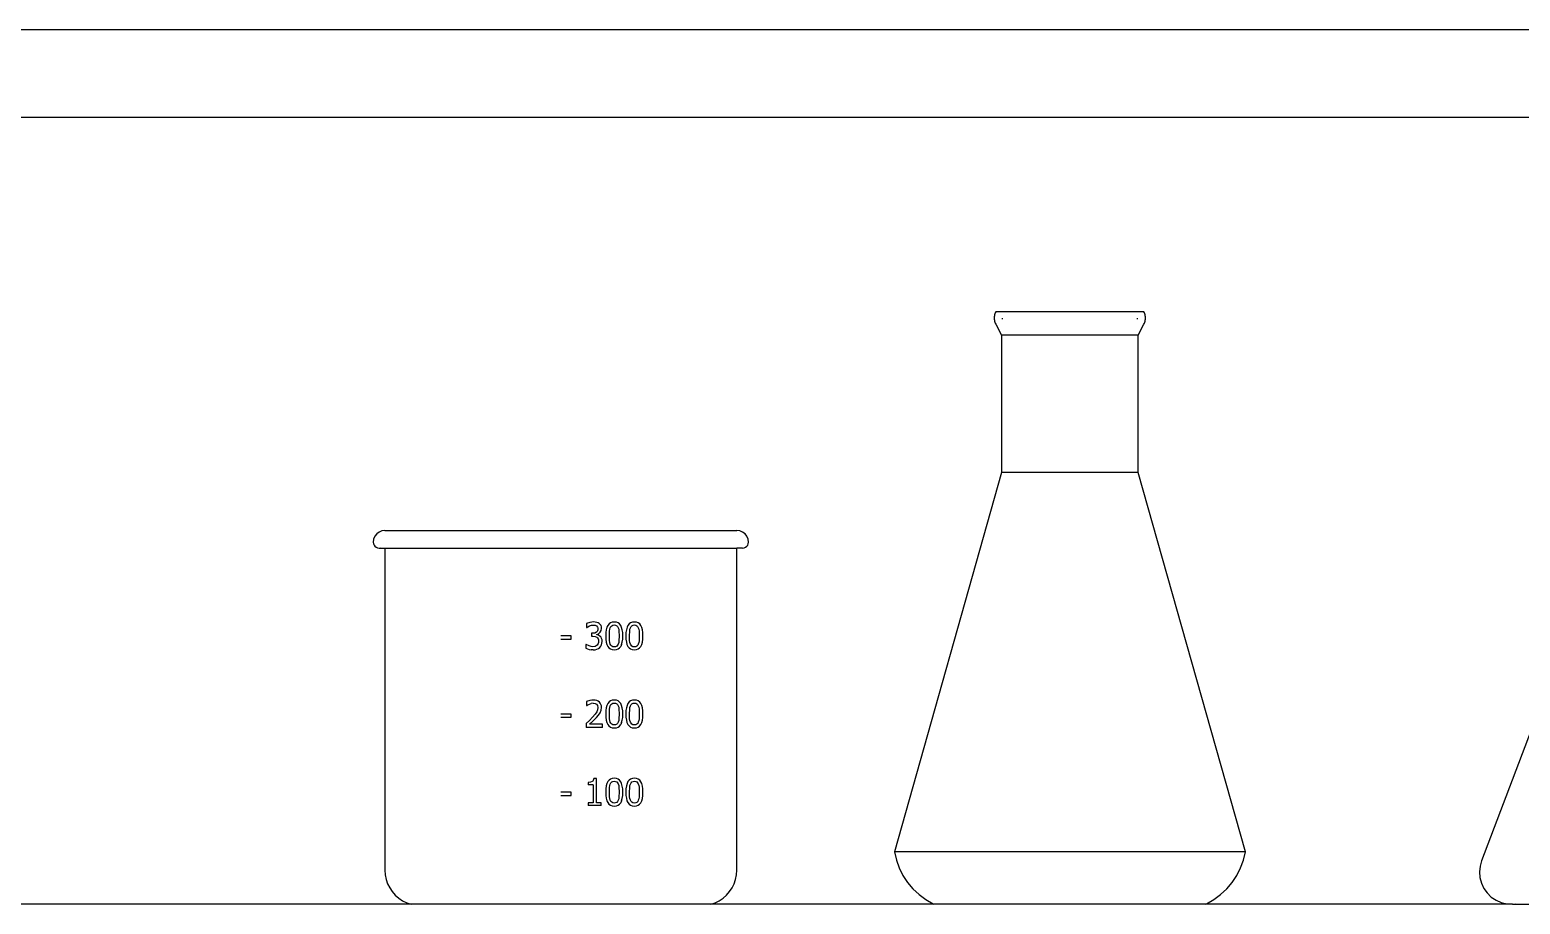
# Model space of a CAD drawing. Header units: metres. Extents: x 2.3 to 15.1, y 3 to 5.1.
# Drawn here: x 8.3861 to 8.8119, y 4.8631 to 5.1131 of the extents above; entities that cross this region are included whole.
import ezdxf

# ---------------------------------------------------------------- set-up
doc = ezdxf.new("R2010")
doc.units = ezdxf.units.M
doc.layers.add('Edges', color=7, linetype='Continuous')

# ---------------------------------------------------------------- blocks, each defined once
blk = doc.blocks.new('Chemistry Lab table fr')
at = {"layer": 'Edges'}
for p, q in [((-1.28796, 0.84483), (-2.18905, 0.84483)), ((-2.18905, 0.81983), (-1.28796, 0.81983)), ((-1.65624, 0.76272), (-1.65625, 0.76241)), ((-1.65625, 0.76241), (-1.65624, 0.76211)), ((-1.6562, 0.76302), (-1.65624, 0.76272)), ((-1.65614, 0.76332), (-1.6562, 0.76302)), ((-1.65606, 0.76361), (-1.65614, 0.76332)), ((-1.65595, 0.7639), (-1.65606, 0.76361)), ((-1.65582, 0.76418), (-1.65595, 0.7639)), ((-1.61349, 0.76418), (-1.65582, 0.76418)), ((-1.65389, 0.76211), (-1.65389, 0.76241)), ((-1.61542, 0.76241), (-1.61542, 0.76211)), ((-1.61336, 0.7639), (-1.61349, 0.76418)), ((-1.61325, 0.76361), (-1.61336, 0.7639)), ((-1.61317, 0.76332), (-1.61325, 0.76361)), ((-1.61311, 0.76302), (-1.61317, 0.76332)), ((-1.61307, 0.76272), (-1.61311, 0.76302)), ((-1.61306, 0.76241), (-1.61307, 0.76272)), ((-1.61307, 0.76211), (-1.61306, 0.76241)), ((-1.65624, 0.76211), (-1.6562, 0.7618)), ((-1.6562, 0.7618), (-1.65614, 0.7615)), ((-1.65614, 0.7615), (-1.65606, 0.76121)), ((-1.65606, 0.76121), (-1.65595, 0.76092)), ((-1.65595, 0.76092), (-1.65582, 0.76065)), ((-1.65582, 0.76065), (-1.65418, 0.75752)), ((-1.61513, 0.75752), (-1.61349, 0.76065)), ((-1.61349, 0.76065), (-1.61336, 0.76092)), ((-1.61336, 0.76092), (-1.61325, 0.76121)), ((-1.61325, 0.76121), (-1.61317, 0.7615)), ((-1.61317, 0.7615), (-1.61311, 0.7618)), ((-1.61311, 0.7618), (-1.61307, 0.76211)), ((-1.65418, 0.75752), (-1.65418, 0.71822)), ((-1.61513, 0.75752), (-1.65418, 0.75752)), ((-1.61513, 0.71822), (-1.61513, 0.75752)), ((-1.65418, 0.71822), (-1.68479, 0.60978)), ((-1.61513, 0.71822), (-1.65418, 0.71822)), ((-1.58452, 0.60978), (-1.61513, 0.71822)), ((-1.47973, 0.70585), (-1.51703, 0.60727)), ((-1.83355, 0.6992), (-1.83366, 0.69833)), ((-1.83366, 0.69833), (-1.8336, 0.6979)), ((-1.83321, 0.70001), (-1.83355, 0.6992)), ((-1.83268, 0.7007), (-1.83321, 0.70001)), ((-1.83199, 0.70124), (-1.83268, 0.7007)), ((-1.83118, 0.70157), (-1.83199, 0.70124)), ((-1.83031, 0.70168), (-1.83118, 0.70157)), ((-1.83031, 0.70168), (-1.72981, 0.70168)), ((-1.72894, 0.70157), (-1.72981, 0.70168)), ((-1.72814, 0.70124), (-1.72894, 0.70157)), ((-1.72744, 0.7007), (-1.72814, 0.70124)), ((-1.72691, 0.70001), (-1.72744, 0.7007)), ((-1.72658, 0.6992), (-1.72691, 0.70001)), ((-1.72646, 0.69833), (-1.72658, 0.6992)), ((-1.72652, 0.6979), (-1.72646, 0.69833)), ((-1.8336, 0.6979), (-1.83344, 0.6975)), ((-1.83344, 0.6975), (-1.83317, 0.69715)), ((-1.83317, 0.69715), (-1.83282, 0.69688)), ((-1.83282, 0.69688), (-1.83242, 0.69672)), ((-1.83242, 0.69672), (-1.83199, 0.69666)), ((-1.83199, 0.69666), (-1.83155, 0.69672)), ((-1.83199, 0.69666), (-1.83031, 0.69666)), ((-1.83031, 0.69672), (-1.83031, 0.69666)), ((-1.83031, 0.69666), (-1.83031, 0.60453)), ((-1.83031, 0.69666), (-1.72981, 0.69666)), ((-1.72981, 0.69666), (-1.72981, 0.69672)), ((-1.72981, 0.60453), (-1.72981, 0.69666)), ((-1.72814, 0.69666), (-1.72981, 0.69666)), ((-1.72857, 0.69672), (-1.72814, 0.69666)), ((-1.72814, 0.69666), (-1.7277, 0.69672)), ((-1.7277, 0.69672), (-1.7273, 0.69688)), ((-1.7273, 0.69688), (-1.72695, 0.69715)), ((-1.72695, 0.69715), (-1.72669, 0.6975)), ((-1.72669, 0.6975), (-1.72652, 0.6979)), ((-1.7718, 0.67537), (-1.77271, 0.67505)), ((-1.77271, 0.67505), (-1.77271, 0.67396)), ((-1.77271, 0.67396), (-1.77265, 0.67396)), ((-1.77265, 0.67396), (-1.77232, 0.67417)), ((-1.77232, 0.67417), (-1.77189, 0.67439)), ((-1.77189, 0.67439), (-1.77134, 0.67457)), ((-1.77124, 0.67548), (-1.7718, 0.67537)), ((-1.77134, 0.67457), (-1.77079, 0.67463)), ((-1.77071, 0.67552), (-1.77124, 0.67548)), ((-1.77079, 0.67463), (-1.77029, 0.67458)), ((-1.76981, 0.67541), (-1.77071, 0.67552)), ((-1.77029, 0.67458), (-1.76986, 0.67439)), ((-1.7697, 0.6728), (-1.76989, 0.67261)), ((-1.76986, 0.67439), (-1.76957, 0.67406)), ((-1.76944, 0.67528), (-1.76981, 0.67541)), ((-1.76957, 0.67302), (-1.7697, 0.6728)), ((-1.76957, 0.67406), (-1.76949, 0.67384)), ((-1.76949, 0.67327), (-1.76957, 0.67302)), ((-1.76949, 0.67384), (-1.76946, 0.67357)), ((-1.76946, 0.67357), (-1.76949, 0.67327)), ((-1.7691, 0.67509), (-1.76944, 0.67528)), ((-1.76881, 0.67482), (-1.7691, 0.67509)), ((-1.76884, 0.67257), (-1.76853, 0.67308)), ((-1.76859, 0.67449), (-1.76881, 0.67482)), ((-1.76846, 0.67411), (-1.76859, 0.67449)), ((-1.76853, 0.67308), (-1.76842, 0.67368)), ((-1.76842, 0.67368), (-1.76846, 0.67411)), ((-1.7671, 0.67332), (-1.76721, 0.67249)), ((-1.76691, 0.67401), (-1.7671, 0.67332)), ((-1.76665, 0.67456), (-1.76691, 0.67401)), ((-1.76631, 0.67498), (-1.76665, 0.67456)), ((-1.76589, 0.67527), (-1.76631, 0.67498)), ((-1.76621, 0.67153), (-1.76615, 0.67287)), ((-1.76615, 0.67287), (-1.76607, 0.67342)), ((-1.76607, 0.67342), (-1.76594, 0.67386)), ((-1.76594, 0.67386), (-1.76575, 0.67421)), ((-1.76539, 0.67545), (-1.76589, 0.67527)), ((-1.76575, 0.67421), (-1.76551, 0.67446)), ((-1.76551, 0.67446), (-1.7652, 0.67462)), ((-1.76481, 0.67551), (-1.76539, 0.67545)), ((-1.7652, 0.67462), (-1.76481, 0.67467)), ((-1.76422, 0.67545), (-1.76481, 0.67551)), ((-1.76481, 0.67467), (-1.76442, 0.67462)), ((-1.76442, 0.67462), (-1.76411, 0.67446)), ((-1.76371, 0.67527), (-1.76422, 0.67545)), ((-1.76411, 0.67446), (-1.76387, 0.67421)), ((-1.76387, 0.67421), (-1.76368, 0.67387)), ((-1.76329, 0.67496), (-1.76371, 0.67527)), ((-1.76368, 0.67387), (-1.76355, 0.67344)), ((-1.76355, 0.67344), (-1.76347, 0.67291)), ((-1.76347, 0.67291), (-1.76341, 0.67154)), ((-1.76295, 0.67452), (-1.76329, 0.67496)), ((-1.7627, 0.67396), (-1.76295, 0.67452)), ((-1.76251, 0.67328), (-1.7627, 0.67396)), ((-1.7624, 0.67247), (-1.76251, 0.67328)), ((-1.76136, 0.67332), (-1.76147, 0.67249)), ((-1.76117, 0.67401), (-1.76136, 0.67332)), ((-1.76091, 0.67456), (-1.76117, 0.67401)), ((-1.76057, 0.67498), (-1.76091, 0.67456)), ((-1.76015, 0.67527), (-1.76057, 0.67498)), ((-1.76047, 0.67153), (-1.76041, 0.67287)), ((-1.76041, 0.67287), (-1.76033, 0.67342)), ((-1.76033, 0.67342), (-1.7602, 0.67386)), ((-1.7602, 0.67386), (-1.76001, 0.67421)), ((-1.75965, 0.67545), (-1.76015, 0.67527)), ((-1.76001, 0.67421), (-1.75977, 0.67446)), ((-1.75977, 0.67446), (-1.75946, 0.67462)), ((-1.75907, 0.67551), (-1.75965, 0.67545)), ((-1.75946, 0.67462), (-1.75907, 0.67467)), ((-1.75848, 0.67545), (-1.75907, 0.67551)), ((-1.75907, 0.67467), (-1.75868, 0.67462)), ((-1.75868, 0.67462), (-1.75837, 0.67446)), ((-1.75797, 0.67527), (-1.75848, 0.67545)), ((-1.75837, 0.67446), (-1.75813, 0.67421)), ((-1.75813, 0.67421), (-1.75794, 0.67387)), ((-1.75755, 0.67496), (-1.75797, 0.67527)), ((-1.75794, 0.67387), (-1.75781, 0.67344)), ((-1.75781, 0.67344), (-1.75773, 0.67291)), ((-1.75773, 0.67291), (-1.75767, 0.67154)), ((-1.75721, 0.67452), (-1.75755, 0.67496)), ((-1.75696, 0.67396), (-1.75721, 0.67452)), ((-1.75677, 0.67328), (-1.75696, 0.67396)), ((-1.75666, 0.67247), (-1.75677, 0.67328)), ((-1.77717, 0.67152), (-1.78006, 0.67152)), ((-1.78006, 0.6706), (-1.77717, 0.6706)), ((-1.77717, 0.6706), (-1.77717, 0.67152)), ((-1.77292, 0.66911), (-1.77292, 0.66803)), ((-1.77285, 0.66911), (-1.77292, 0.66911)), ((-1.77198, 0.66866), (-1.77285, 0.66911)), ((-1.77144, 0.6685), (-1.77198, 0.66866)), ((-1.77089, 0.66844), (-1.77144, 0.6685)), ((-1.77136, 0.67228), (-1.77134, 0.67143)), ((-1.77102, 0.67228), (-1.77136, 0.67228)), ((-1.77134, 0.67143), (-1.77092, 0.67143)), ((-1.77039, 0.67237), (-1.77102, 0.67228)), ((-1.77092, 0.67143), (-1.77028, 0.67137)), ((-1.77026, 0.66854), (-1.77089, 0.66844)), ((-1.76989, 0.67261), (-1.77039, 0.67237)), ((-1.77028, 0.67137), (-1.76977, 0.67116)), ((-1.76997, 0.66868), (-1.77026, 0.66854)), ((-1.76974, 0.66887), (-1.76997, 0.66868)), ((-1.76983, 0.67196), (-1.76929, 0.67218)), ((-1.76983, 0.67189), (-1.76983, 0.67196)), ((-1.76932, 0.67173), (-1.76983, 0.67189)), ((-1.76977, 0.67116), (-1.76958, 0.67098)), ((-1.76942, 0.66937), (-1.76974, 0.66887)), ((-1.76958, 0.67098), (-1.76944, 0.67074)), ((-1.76944, 0.67074), (-1.76935, 0.67043)), ((-1.76934, 0.66968), (-1.76942, 0.66937)), ((-1.76935, 0.67043), (-1.76932, 0.67006)), ((-1.76932, 0.67006), (-1.76934, 0.66968)), ((-1.76881, 0.6714), (-1.76932, 0.67173)), ((-1.76929, 0.67218), (-1.76884, 0.67257)), ((-1.76895, 0.66826), (-1.76866, 0.66862)), ((-1.76859, 0.67114), (-1.76881, 0.6714)), ((-1.76866, 0.66862), (-1.76845, 0.66903)), ((-1.76842, 0.67083), (-1.76859, 0.67114)), ((-1.76845, 0.66903), (-1.76832, 0.66949)), ((-1.76831, 0.67044), (-1.76842, 0.67083)), ((-1.76832, 0.66949), (-1.76827, 0.66998)), ((-1.76827, 0.66998), (-1.76831, 0.67044)), ((-1.76721, 0.67249), (-1.76725, 0.67153)), ((-1.76725, 0.67153), (-1.76721, 0.67059)), ((-1.76721, 0.67059), (-1.7671, 0.66978)), ((-1.7671, 0.66978), (-1.76692, 0.66909)), ((-1.76692, 0.66909), (-1.76666, 0.66854)), ((-1.76666, 0.66854), (-1.76632, 0.66811)), ((-1.76616, 0.67019), (-1.76621, 0.67153)), ((-1.76608, 0.66968), (-1.76616, 0.67019)), ((-1.76595, 0.66922), (-1.76608, 0.66968)), ((-1.76577, 0.66887), (-1.76595, 0.66922)), ((-1.76552, 0.66862), (-1.76577, 0.66887)), ((-1.76521, 0.66846), (-1.76552, 0.66862)), ((-1.76411, 0.66861), (-1.76442, 0.66845)), ((-1.76386, 0.66886), (-1.76411, 0.66861)), ((-1.76368, 0.66921), (-1.76386, 0.66886)), ((-1.76355, 0.66964), (-1.76368, 0.66921)), ((-1.76347, 0.67017), (-1.76355, 0.66964)), ((-1.76341, 0.67154), (-1.76347, 0.67017)), ((-1.7633, 0.6681), (-1.76296, 0.66852)), ((-1.7627, 0.66907), (-1.76296, 0.66852)), ((-1.7627, 0.66907), (-1.76251, 0.66976)), ((-1.76251, 0.66976), (-1.7624, 0.67058)), ((-1.76236, 0.67154), (-1.7624, 0.67247)), ((-1.7624, 0.67058), (-1.76236, 0.67154)), ((-1.76147, 0.67249), (-1.76151, 0.67153)), ((-1.76151, 0.67153), (-1.76147, 0.67059)), ((-1.76147, 0.67059), (-1.76136, 0.66978)), ((-1.76136, 0.66978), (-1.76118, 0.66909)), ((-1.76118, 0.66909), (-1.76092, 0.66854)), ((-1.76092, 0.66854), (-1.76058, 0.66811)), ((-1.76042, 0.67019), (-1.76047, 0.67153)), ((-1.76034, 0.66968), (-1.76042, 0.67019)), ((-1.76021, 0.66922), (-1.76034, 0.66968)), ((-1.76003, 0.66887), (-1.76021, 0.66922)), ((-1.75978, 0.66862), (-1.76003, 0.66887)), ((-1.75947, 0.66846), (-1.75978, 0.66862)), ((-1.75837, 0.66861), (-1.75868, 0.66845)), ((-1.75812, 0.66886), (-1.75837, 0.66861)), ((-1.75794, 0.66921), (-1.75812, 0.66886)), ((-1.75781, 0.66964), (-1.75794, 0.66921)), ((-1.75773, 0.67017), (-1.75781, 0.66964)), ((-1.75767, 0.67154), (-1.75773, 0.67017)), ((-1.75756, 0.6681), (-1.75722, 0.66852)), ((-1.75722, 0.66852), (-1.75696, 0.66907)), ((-1.75696, 0.66907), (-1.75677, 0.66976)), ((-1.75677, 0.66976), (-1.75666, 0.67058)), ((-1.75662, 0.67154), (-1.75666, 0.67247)), ((-1.75666, 0.67058), (-1.75662, 0.67154)), ((-1.77292, 0.66803), (-1.77197, 0.66769)), ((-1.77197, 0.66769), (-1.7714, 0.66759)), ((-1.77083, 0.66756), (-1.7714, 0.66759)), ((-1.77083, 0.66756), (-1.77026, 0.6676)), ((-1.77026, 0.6676), (-1.76976, 0.66774)), ((-1.76976, 0.66774), (-1.76932, 0.66796)), ((-1.76932, 0.66796), (-1.76895, 0.66826)), ((-1.76632, 0.66811), (-1.7659, 0.6678)), ((-1.7659, 0.6678), (-1.7654, 0.66762)), ((-1.7654, 0.66762), (-1.76481, 0.66756)), ((-1.76481, 0.6684), (-1.76521, 0.66846)), ((-1.76442, 0.66845), (-1.76481, 0.6684)), ((-1.76481, 0.66756), (-1.76422, 0.66762)), ((-1.76422, 0.66762), (-1.76372, 0.6678)), ((-1.76372, 0.6678), (-1.7633, 0.6681)), ((-1.76058, 0.66811), (-1.76016, 0.6678)), ((-1.76016, 0.6678), (-1.75966, 0.66762)), ((-1.75966, 0.66762), (-1.75907, 0.66756)), ((-1.75907, 0.6684), (-1.75947, 0.66846)), ((-1.75868, 0.66845), (-1.75907, 0.6684)), ((-1.75907, 0.66756), (-1.75848, 0.66762)), ((-1.75848, 0.66762), (-1.75798, 0.6678)), ((-1.75798, 0.6678), (-1.75756, 0.6681)), ((-1.77181, 0.65305), (-1.7727, 0.65274)), ((-1.7727, 0.65274), (-1.7727, 0.65165)), ((-1.7727, 0.65165), (-1.77264, 0.65165)), ((-1.77264, 0.65165), (-1.77232, 0.65186)), ((-1.77232, 0.65186), (-1.7719, 0.65207)), ((-1.7719, 0.65207), (-1.77137, 0.65224)), ((-1.77126, 0.65316), (-1.77181, 0.65305)), ((-1.77081, 0.65231), (-1.77137, 0.65224)), ((-1.77074, 0.6532), (-1.77126, 0.65316)), ((-1.77081, 0.65231), (-1.7703, 0.65223)), ((-1.77023, 0.65316), (-1.77074, 0.6532)), ((-1.7703, 0.65223), (-1.76988, 0.652)), ((-1.76978, 0.65306), (-1.77023, 0.65316)), ((-1.76988, 0.652), (-1.76961, 0.6516)), ((-1.7694, 0.65288), (-1.76978, 0.65306)), ((-1.76961, 0.6516), (-1.76951, 0.65104)), ((-1.76906, 0.65263), (-1.7694, 0.65288)), ((-1.7688, 0.65232), (-1.76906, 0.65263)), ((-1.76861, 0.65196), (-1.7688, 0.65232)), ((-1.7685, 0.65155), (-1.76861, 0.65196)), ((-1.76846, 0.65109), (-1.7685, 0.65155)), ((-1.76691, 0.65169), (-1.7671, 0.651)), ((-1.76665, 0.65224), (-1.76691, 0.65169)), ((-1.76631, 0.65265), (-1.76665, 0.65224)), ((-1.76589, 0.65295), (-1.76631, 0.65265)), ((-1.76607, 0.6511), (-1.76594, 0.65154)), ((-1.76594, 0.65154), (-1.76575, 0.65189)), ((-1.76539, 0.65313), (-1.76589, 0.65295)), ((-1.76575, 0.65189), (-1.76551, 0.65214)), ((-1.76551, 0.65214), (-1.7652, 0.65229)), ((-1.76481, 0.65319), (-1.76539, 0.65313)), ((-1.7652, 0.65229), (-1.76481, 0.65235)), ((-1.76422, 0.65313), (-1.76481, 0.65319)), ((-1.76481, 0.65235), (-1.76442, 0.65229)), ((-1.76442, 0.65229), (-1.76411, 0.65214)), ((-1.76371, 0.65294), (-1.76422, 0.65313)), ((-1.76411, 0.65214), (-1.76387, 0.65189)), ((-1.76387, 0.65189), (-1.76368, 0.65155)), ((-1.76329, 0.65264), (-1.76371, 0.65294)), ((-1.76368, 0.65155), (-1.76355, 0.65112)), ((-1.76295, 0.6522), (-1.76329, 0.65264)), ((-1.7627, 0.65164), (-1.76295, 0.6522)), ((-1.76251, 0.65096), (-1.7627, 0.65164)), ((-1.76117, 0.65169), (-1.76136, 0.651)), ((-1.76091, 0.65224), (-1.76117, 0.65169)), ((-1.76057, 0.65265), (-1.76091, 0.65224)), ((-1.76015, 0.65295), (-1.76057, 0.65265)), ((-1.76033, 0.6511), (-1.7602, 0.65154)), ((-1.7602, 0.65154), (-1.76001, 0.65189)), ((-1.75965, 0.65313), (-1.76015, 0.65295)), ((-1.76001, 0.65189), (-1.75977, 0.65214)), ((-1.75977, 0.65214), (-1.75946, 0.65229)), ((-1.75907, 0.65319), (-1.75965, 0.65313)), ((-1.75946, 0.65229), (-1.75907, 0.65235)), ((-1.75848, 0.65313), (-1.75907, 0.65319)), ((-1.75907, 0.65235), (-1.75868, 0.65229)), ((-1.75868, 0.65229), (-1.75837, 0.65214)), ((-1.75797, 0.65294), (-1.75848, 0.65313)), ((-1.75837, 0.65214), (-1.75813, 0.65189)), ((-1.75813, 0.65189), (-1.75794, 0.65155)), ((-1.75755, 0.65264), (-1.75797, 0.65294)), ((-1.75794, 0.65155), (-1.75781, 0.65112)), ((-1.75721, 0.6522), (-1.75755, 0.65264)), ((-1.75696, 0.65164), (-1.75721, 0.6522)), ((-1.75677, 0.65096), (-1.75696, 0.65164)), ((-1.77717, 0.6492), (-1.78006, 0.6492)), ((-1.78006, 0.64827), (-1.77717, 0.64827)), ((-1.77717, 0.64827), (-1.77717, 0.6492)), ((-1.7719, 0.64739), (-1.77286, 0.64647)), ((-1.77101, 0.64831), (-1.7719, 0.64739)), ((-1.77028, 0.64917), (-1.77101, 0.64831)), ((-1.77095, 0.64717), (-1.76987, 0.64825)), ((-1.76982, 0.64985), (-1.77028, 0.64917)), ((-1.76987, 0.64825), (-1.76931, 0.6489)), ((-1.76958, 0.65043), (-1.76982, 0.64985)), ((-1.76951, 0.65104), (-1.76958, 0.65043)), ((-1.76931, 0.6489), (-1.76885, 0.64956)), ((-1.76885, 0.64956), (-1.76856, 0.65027)), ((-1.76856, 0.65027), (-1.76846, 0.65109)), ((-1.76721, 0.65017), (-1.76725, 0.64921)), ((-1.76725, 0.64921), (-1.76721, 0.64827)), ((-1.7671, 0.651), (-1.76721, 0.65017)), ((-1.76721, 0.64827), (-1.7671, 0.64745)), ((-1.7671, 0.64745), (-1.76692, 0.64677)), ((-1.76621, 0.64921), (-1.76615, 0.65055)), ((-1.76616, 0.64787), (-1.76621, 0.64921)), ((-1.76608, 0.64736), (-1.76616, 0.64787)), ((-1.76615, 0.65055), (-1.76607, 0.6511)), ((-1.76595, 0.6469), (-1.76608, 0.64736)), ((-1.76355, 0.64732), (-1.76368, 0.64689)), ((-1.76355, 0.65112), (-1.76347, 0.65058)), ((-1.76347, 0.64785), (-1.76355, 0.64732)), ((-1.76347, 0.65058), (-1.76341, 0.64922)), ((-1.76341, 0.64922), (-1.76347, 0.64785)), ((-1.7627, 0.64675), (-1.76251, 0.64743)), ((-1.7624, 0.65015), (-1.76251, 0.65096)), ((-1.76251, 0.64743), (-1.7624, 0.64826)), ((-1.76236, 0.64922), (-1.7624, 0.65015)), ((-1.7624, 0.64826), (-1.76236, 0.64922)), ((-1.76147, 0.65017), (-1.76151, 0.64921)), ((-1.76151, 0.64921), (-1.76147, 0.64827)), ((-1.76136, 0.651), (-1.76147, 0.65017)), ((-1.76147, 0.64827), (-1.76136, 0.64745)), ((-1.76136, 0.64745), (-1.76118, 0.64677)), ((-1.76047, 0.64921), (-1.76041, 0.65055)), ((-1.76042, 0.64787), (-1.76047, 0.64921)), ((-1.76034, 0.64736), (-1.76042, 0.64787)), ((-1.76041, 0.65055), (-1.76033, 0.6511)), ((-1.76021, 0.6469), (-1.76034, 0.64736)), ((-1.75781, 0.64732), (-1.75794, 0.64689)), ((-1.75781, 0.65112), (-1.75773, 0.65058)), ((-1.75773, 0.64785), (-1.75781, 0.64732)), ((-1.75773, 0.65058), (-1.75767, 0.64922)), ((-1.75767, 0.64922), (-1.75773, 0.64785)), ((-1.75696, 0.64675), (-1.75677, 0.64743)), ((-1.75666, 0.65015), (-1.75677, 0.65096)), ((-1.75677, 0.64743), (-1.75666, 0.64826)), ((-1.75662, 0.64922), (-1.75666, 0.65015)), ((-1.75666, 0.64826), (-1.75662, 0.64922)), ((-1.77286, 0.64647), (-1.77286, 0.64539)), ((-1.76814, 0.64539), (-1.77286, 0.64539)), ((-1.77095, 0.64717), (-1.7719, 0.64627)), ((-1.76814, 0.64627), (-1.7719, 0.64627)), ((-1.76814, 0.64539), (-1.76814, 0.64627)), ((-1.76692, 0.64677), (-1.76666, 0.64622)), ((-1.76666, 0.64622), (-1.76632, 0.64579)), ((-1.76632, 0.64579), (-1.7659, 0.64548)), ((-1.76577, 0.64655), (-1.76595, 0.6469)), ((-1.7659, 0.64548), (-1.7654, 0.6453)), ((-1.76552, 0.64629), (-1.76577, 0.64655)), ((-1.76521, 0.64614), (-1.76552, 0.64629)), ((-1.7654, 0.6453), (-1.76481, 0.64523)), ((-1.76481, 0.64608), (-1.76521, 0.64614)), ((-1.76442, 0.64613), (-1.76481, 0.64608)), ((-1.76481, 0.64523), (-1.76422, 0.64529)), ((-1.76411, 0.64628), (-1.76442, 0.64613)), ((-1.76422, 0.64529), (-1.76372, 0.64548)), ((-1.76386, 0.64654), (-1.76411, 0.64628)), ((-1.76368, 0.64689), (-1.76386, 0.64654)), ((-1.76372, 0.64548), (-1.7633, 0.64578)), ((-1.7633, 0.64578), (-1.76296, 0.6462)), ((-1.7627, 0.64675), (-1.76296, 0.6462)), ((-1.76118, 0.64677), (-1.76092, 0.64622)), ((-1.76092, 0.64622), (-1.76058, 0.64579)), ((-1.76058, 0.64579), (-1.76016, 0.64548)), ((-1.76003, 0.64655), (-1.76021, 0.6469)), ((-1.76016, 0.64548), (-1.75966, 0.6453)), ((-1.75978, 0.64629), (-1.76003, 0.64655)), ((-1.75947, 0.64614), (-1.75978, 0.64629)), ((-1.75966, 0.6453), (-1.75907, 0.64523)), ((-1.75907, 0.64608), (-1.75947, 0.64614)), ((-1.75868, 0.64613), (-1.75907, 0.64608)), ((-1.75907, 0.64523), (-1.75848, 0.64529)), ((-1.75837, 0.64628), (-1.75868, 0.64613)), ((-1.75848, 0.64529), (-1.75798, 0.64548)), ((-1.75812, 0.64654), (-1.75837, 0.64628)), ((-1.75794, 0.64689), (-1.75812, 0.64654)), ((-1.75798, 0.64548), (-1.75756, 0.64578)), ((-1.75756, 0.64578), (-1.75722, 0.6462)), ((-1.75722, 0.6462), (-1.75696, 0.64675)), ((-1.77081, 0.6302), (-1.77093, 0.63002)), ((-1.77068, 0.63073), (-1.77081, 0.6302)), ((-1.76989, 0.63073), (-1.77068, 0.63073)), ((-1.76989, 0.62384), (-1.76989, 0.63073)), ((-1.76631, 0.63032), (-1.76665, 0.6299)), ((-1.76589, 0.63062), (-1.76631, 0.63032)), ((-1.76539, 0.6308), (-1.76589, 0.63062)), ((-1.76481, 0.63085), (-1.76539, 0.6308)), ((-1.76422, 0.63079), (-1.76481, 0.63085)), ((-1.76371, 0.63061), (-1.76422, 0.63079)), ((-1.76329, 0.6303), (-1.76371, 0.63061)), ((-1.76295, 0.62986), (-1.76329, 0.6303)), ((-1.76057, 0.63032), (-1.76091, 0.6299)), ((-1.76015, 0.63062), (-1.76057, 0.63032)), ((-1.75965, 0.6308), (-1.76015, 0.63062)), ((-1.75907, 0.63085), (-1.75965, 0.6308)), ((-1.75848, 0.63079), (-1.75907, 0.63085)), ((-1.75797, 0.63061), (-1.75848, 0.63079)), ((-1.75755, 0.6303), (-1.75797, 0.63061)), ((-1.75721, 0.62986), (-1.75755, 0.6303)), ((-1.77717, 0.62687), (-1.78006, 0.62687)), ((-1.78006, 0.62594), (-1.77717, 0.62594)), ((-1.77717, 0.62594), (-1.77717, 0.62687)), ((-1.77157, 0.62971), (-1.77226, 0.62966)), ((-1.77226, 0.62966), (-1.77226, 0.62896)), ((-1.77087, 0.62896), (-1.77226, 0.62896)), ((-1.7711, 0.62988), (-1.77157, 0.62971)), ((-1.77093, 0.63002), (-1.7711, 0.62988)), ((-1.77087, 0.62896), (-1.77087, 0.62384)), ((-1.76721, 0.62784), (-1.76725, 0.62687)), ((-1.76725, 0.62687), (-1.76721, 0.62593)), ((-1.7671, 0.62866), (-1.76721, 0.62784)), ((-1.76721, 0.62593), (-1.7671, 0.62512)), ((-1.76691, 0.62935), (-1.7671, 0.62866)), ((-1.76665, 0.6299), (-1.76691, 0.62935)), ((-1.76621, 0.62687), (-1.76615, 0.62822)), ((-1.76616, 0.62553), (-1.76621, 0.62687)), ((-1.76615, 0.62822), (-1.76607, 0.62876)), ((-1.76607, 0.62876), (-1.76594, 0.6292)), ((-1.76594, 0.6292), (-1.76575, 0.62955)), ((-1.76575, 0.62955), (-1.76551, 0.6298)), ((-1.76551, 0.6298), (-1.7652, 0.62996)), ((-1.7652, 0.62996), (-1.76481, 0.63001)), ((-1.76481, 0.63001), (-1.76442, 0.62996)), ((-1.76442, 0.62996), (-1.76411, 0.6298)), ((-1.76411, 0.6298), (-1.76387, 0.62956)), ((-1.76387, 0.62956), (-1.76368, 0.62921)), ((-1.76368, 0.62921), (-1.76355, 0.62878)), ((-1.76355, 0.62878), (-1.76347, 0.62825)), ((-1.76347, 0.62825), (-1.76341, 0.62688)), ((-1.76341, 0.62688), (-1.76347, 0.62551)), ((-1.7627, 0.62931), (-1.76295, 0.62986)), ((-1.76251, 0.62862), (-1.7627, 0.62931)), ((-1.7624, 0.62781), (-1.76251, 0.62862)), ((-1.76251, 0.6251), (-1.7624, 0.62592)), ((-1.76236, 0.62688), (-1.7624, 0.62781)), ((-1.7624, 0.62592), (-1.76236, 0.62688)), ((-1.76147, 0.62784), (-1.76151, 0.62687)), ((-1.76151, 0.62687), (-1.76147, 0.62593)), ((-1.76136, 0.62866), (-1.76147, 0.62784)), ((-1.76147, 0.62593), (-1.76136, 0.62512)), ((-1.76117, 0.62935), (-1.76136, 0.62866)), ((-1.76091, 0.6299), (-1.76117, 0.62935)), ((-1.76047, 0.62687), (-1.76041, 0.62822)), ((-1.76042, 0.62553), (-1.76047, 0.62687)), ((-1.76041, 0.62822), (-1.76033, 0.62876)), ((-1.76033, 0.62876), (-1.7602, 0.6292)), ((-1.7602, 0.6292), (-1.76001, 0.62955)), ((-1.76001, 0.62955), (-1.75977, 0.6298)), ((-1.75977, 0.6298), (-1.75946, 0.62996)), ((-1.75946, 0.62996), (-1.75907, 0.63001)), ((-1.75907, 0.63001), (-1.75868, 0.62996)), ((-1.75868, 0.62996), (-1.75837, 0.6298)), ((-1.75837, 0.6298), (-1.75813, 0.62956)), ((-1.75813, 0.62956), (-1.75794, 0.62921)), ((-1.75794, 0.62921), (-1.75781, 0.62878)), ((-1.75781, 0.62878), (-1.75773, 0.62825)), ((-1.75773, 0.62825), (-1.75767, 0.62688)), ((-1.75767, 0.62688), (-1.75773, 0.62551)), ((-1.75696, 0.62931), (-1.75721, 0.62986)), ((-1.75677, 0.62862), (-1.75696, 0.62931)), ((-1.75666, 0.62781), (-1.75677, 0.62862)), ((-1.75677, 0.6251), (-1.75666, 0.62592)), ((-1.75662, 0.62688), (-1.75666, 0.62781)), ((-1.75666, 0.62592), (-1.75662, 0.62688)), ((-1.77226, 0.62384), (-1.77226, 0.62306)), ((-1.77087, 0.62384), (-1.77226, 0.62384)), ((-1.76853, 0.62306), (-1.77226, 0.62306)), ((-1.76853, 0.62384), (-1.76989, 0.62384)), ((-1.76853, 0.62306), (-1.76853, 0.62384)), ((-1.7671, 0.62512), (-1.76692, 0.62443)), ((-1.76692, 0.62443), (-1.76666, 0.62388)), ((-1.76666, 0.62388), (-1.76632, 0.62345)), ((-1.76632, 0.62345), (-1.7659, 0.62314)), ((-1.76608, 0.62502), (-1.76616, 0.62553)), ((-1.76595, 0.62457), (-1.76608, 0.62502)), ((-1.76577, 0.62422), (-1.76595, 0.62457)), ((-1.7659, 0.62314), (-1.7654, 0.62296)), ((-1.76552, 0.62396), (-1.76577, 0.62422)), ((-1.76521, 0.6238), (-1.76552, 0.62396)), ((-1.7654, 0.62296), (-1.76481, 0.6229)), ((-1.76481, 0.62374), (-1.76521, 0.6238)), ((-1.76442, 0.62379), (-1.76481, 0.62374)), ((-1.76481, 0.6229), (-1.76422, 0.62296)), ((-1.76411, 0.62395), (-1.76442, 0.62379)), ((-1.76422, 0.62296), (-1.76372, 0.62314)), ((-1.76386, 0.6242), (-1.76411, 0.62395)), ((-1.76368, 0.62455), (-1.76386, 0.6242)), ((-1.76372, 0.62314), (-1.7633, 0.62344)), ((-1.76355, 0.62498), (-1.76368, 0.62455)), ((-1.76347, 0.62551), (-1.76355, 0.62498)), ((-1.7633, 0.62344), (-1.76296, 0.62386)), ((-1.7627, 0.62441), (-1.76296, 0.62386)), ((-1.7627, 0.62441), (-1.76251, 0.6251)), ((-1.76136, 0.62512), (-1.76118, 0.62443)), ((-1.76118, 0.62443), (-1.76092, 0.62388)), ((-1.76092, 0.62388), (-1.76058, 0.62345)), ((-1.76058, 0.62345), (-1.76016, 0.62314)), ((-1.76034, 0.62502), (-1.76042, 0.62553)), ((-1.76021, 0.62457), (-1.76034, 0.62502)), ((-1.76003, 0.62422), (-1.76021, 0.62457)), ((-1.76016, 0.62314), (-1.75966, 0.62296)), ((-1.75978, 0.62396), (-1.76003, 0.62422)), ((-1.75947, 0.6238), (-1.75978, 0.62396)), ((-1.75966, 0.62296), (-1.75907, 0.6229)), ((-1.75907, 0.62374), (-1.75947, 0.6238)), ((-1.75868, 0.62379), (-1.75907, 0.62374)), ((-1.75907, 0.6229), (-1.75848, 0.62296)), ((-1.75837, 0.62395), (-1.75868, 0.62379)), ((-1.75848, 0.62296), (-1.75798, 0.62314)), ((-1.75812, 0.6242), (-1.75837, 0.62395)), ((-1.75794, 0.62455), (-1.75812, 0.6242)), ((-1.75798, 0.62314), (-1.75756, 0.62344)), ((-1.75781, 0.62498), (-1.75794, 0.62455)), ((-1.75773, 0.62551), (-1.75781, 0.62498)), ((-1.75756, 0.62344), (-1.75722, 0.62386)), ((-1.75722, 0.62386), (-1.75696, 0.62441)), ((-1.75696, 0.62441), (-1.75677, 0.6251)), ((-1.68479, 0.60978), (-1.68423, 0.60745)), ((-1.58452, 0.60978), (-1.68479, 0.60978)), ((-1.58508, 0.60745), (-1.58452, 0.60978)), ((-1.68423, 0.60745), (-1.68341, 0.60519)), ((-1.68341, 0.60519), (-1.68233, 0.60305)), ((-1.58698, 0.60305), (-1.5859, 0.60519)), ((-1.5859, 0.60519), (-1.58508, 0.60745)), ((-1.51747, 0.60569), (-1.51763, 0.60406)), ((-1.51703, 0.60727), (-1.51747, 0.60569)), ((-1.83031, 0.60453), (-1.83022, 0.60322)), ((-1.83022, 0.60322), (-1.82997, 0.60193)), ((-1.82997, 0.60193), (-1.82955, 0.60069)), ((-1.82955, 0.60069), (-1.82896, 0.59951)), ((-1.73116, 0.59951), (-1.73058, 0.60069)), ((-1.73058, 0.60069), (-1.73015, 0.60193)), ((-1.73015, 0.60193), (-1.7299, 0.60322)), ((-1.7299, 0.60322), (-1.72981, 0.60453)), ((-1.68233, 0.60305), (-1.68101, 0.60105)), ((-1.68101, 0.60105), (-1.67947, 0.59921)), ((-1.58984, 0.59921), (-1.5883, 0.60105)), ((-1.5883, 0.60105), (-1.58698, 0.60305)), ((-1.51763, 0.60406), (-1.51749, 0.60243)), ((-1.51749, 0.60243), (-1.51706, 0.60085)), ((-1.51706, 0.60085), (-1.51637, 0.59937)), ((-1.82896, 0.59951), (-1.82823, 0.59842)), ((-1.82823, 0.59842), (-1.82737, 0.59743)), ((-1.82737, 0.59743), (-1.82638, 0.59656)), ((-1.82638, 0.59656), (-1.82529, 0.59583)), ((-1.73484, 0.59583), (-1.73374, 0.59656)), ((-1.73374, 0.59656), (-1.73275, 0.59743)), ((-1.73275, 0.59743), (-1.73189, 0.59842)), ((-1.73189, 0.59842), (-1.73116, 0.59951)), ((-1.67947, 0.59921), (-1.67772, 0.59757)), ((-1.67772, 0.59757), (-1.6758, 0.59614)), ((-1.6758, 0.59614), (-1.67372, 0.59494)), ((-1.59559, 0.59494), (-1.59351, 0.59614)), ((-1.59351, 0.59614), (-1.59159, 0.59757)), ((-1.59159, 0.59757), (-1.58984, 0.59921)), ((-1.51637, 0.59937), (-1.51542, 0.59804)), ((-1.51542, 0.59804), (-1.51425, 0.59689)), ((-1.51425, 0.59689), (-1.51289, 0.59598)), ((-1.82286, 0.59483), (-2.02373, 0.59483)), ((-1.82529, 0.59583), (-1.82411, 0.59525)), ((-1.82411, 0.59525), (-1.82286, 0.59483)), ((-1.73726, 0.59483), (-1.82286, 0.59483)), ((-1.73726, 0.59483), (-1.73601, 0.59525)), ((-1.67347, 0.59483), (-1.73726, 0.59483)), ((-1.73601, 0.59525), (-1.73484, 0.59583)), ((-1.67372, 0.59494), (-1.67347, 0.59483)), ((-1.59584, 0.59483), (-1.67347, 0.59483)), ((-1.59584, 0.59483), (-1.59559, 0.59494)), ((-1.50817, 0.59483), (-1.59584, 0.59483)), ((-1.51289, 0.59598), (-1.5114, 0.59531)), ((-1.5114, 0.59531), (-1.50981, 0.59493)), ((-1.50981, 0.59493), (-1.50817, 0.59483)), ((-1.50817, 0.59483), (-1.50733, 0.59493)), ((-1.50817, 0.59483), (-1.37807, 0.59483))]:
    blk.add_line(p, q, dxfattribs=at)

msp = doc.modelspace()

# ---------------------------------------------------------------- block references
msp.add_blockref('Chemistry Lab table fr', (10.31787, 4.26826))

doc.saveas('drawing.dxf')
